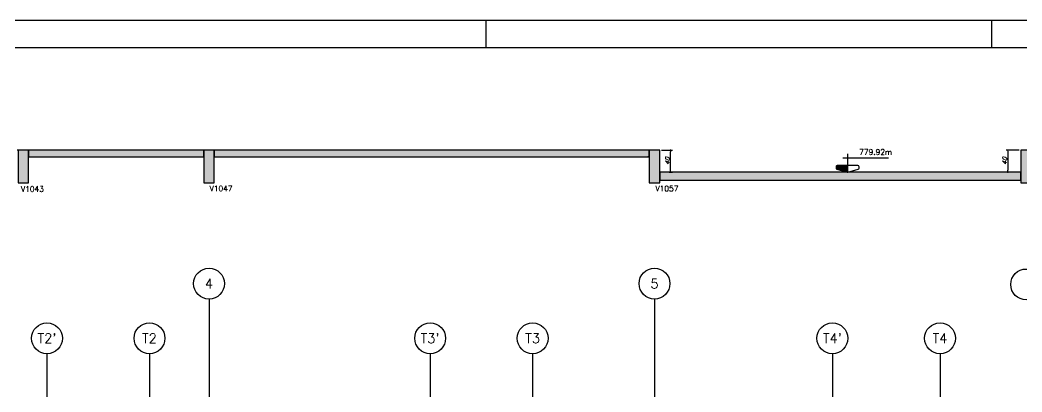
# Model space of a CAD drawing. Extents: x -4723 to 4922, y -2048 to 2452.
# Drawn here: x -555 to 1278, y 1771 to 2452 of the extents above; entities that cross this region are included whole.
import ezdxf
from ezdxf.enums import TextEntityAlignment as Align

# ---------------------------------------------------------------- set-up
doc = ezdxf.new("R2010")
doc.units = 0
doc.header["$LTSCALE"] = 50
doc.header["$MEASUREMENT"] = 0
doc.linetypes.add('EIXO', pattern=[6.8, 6, -0.4, 0, -0.4])
doc.layers.get('0').update_dxf_attribs({"linetype": 'CONTINUOUS'})
doc.layers.get('DEFPOINTS').update_dxf_attribs({"linetype": 'CONTINUOUS'})
for name, color, linetype in [('F-CORTE', 4, 'CONTINUOUS'), ('F-COTAS', 106, 'CONTINUOUS'), ('F-EIXO', 12, 'EIXO'), ('F-MARGEM', 1, 'CONTINUOUS'), ('F-NÍVEL-VISTA', 2, 'CONTINUOUS'), ('F-SOLIDO-CORTE', 71, 'CONTINUOUS'), ('F-TEXTO', 6, 'CONTINUOUS'), ('F-TEXTO-YELLOW', 2, 'CONTINUOUS')]:
    doc.layers.add(name, color=color, linetype=linetype)
doc.styles.add('CP-TEXT-INCL', font='simplex.shx', dxfattribs={"oblique": 20})
doc.styles.add('MCP', font='simplex.shx')
doc.styles.add('ROMANS', font='simplex.shx')
doc.dimstyles.new('CP-COTAS-50', dxfattribs={"dimscale": 0.64, "dimtxt": 12.5, "dimasz": 5, "dimexe": 5, "dimexo": 5, "dimgap": 2.5, "dimtad": 1, "dimdec": 1, "dimdsep": 46, "dimtxsty": 'CP-TEXT-INCL', "dimblk1": 'DOT', "dimblk2": 'DOT', "dimsah": 1, "dimcen": 9, "dimclrd": 256, "dimclre": 256, "dimclrt": 256, "dimadec": 0, "dimazin": 0, "dimtfac": 1, "dimtdec": 1, "dimtmove": 2, "dimatfit": 3, "dimldrblk": 'DOT', "dimfxl": 0, "dimtolj": 1, "dimarcsym": 0})

# ---------------------------------------------------------------- blocks, each defined once
blk = doc.blocks.new('A0-4L_900')
at = {"layer": 'F-MARGEM', "color": 2}
for p, q in [((100.4, 90), (100.4, 89)), ((118.9, 90), (118.9, 89))]:
    blk.add_line(p, q, dxfattribs=at)
blk.add_lwpolyline([(0, 0), (0, 90), (192.9, 90), (192.9, 0)], close=True, dxfattribs=at)
at = {"layer": 'F-MARGEM', "color": 7}
blk.add_lwpolyline([(2.5, 89), (191.9, 89), (191.9, 1), (2.5, 1)], close=True, dxfattribs=at)
blk = doc.blocks.new('*U57')
at = {"layer": 'F-EIXO'}
blk.add_line((0, 0), (0, -2655), dxfattribs=at)
at = {"layer": 'F-EIXO', "color": 2, "linetype": 'Continuous'}
blk.add_circle((0, 28.2), 28.2, dxfattribs=at)
at = {"layer": 'F-TEXTO', "style": 'ROMANS'}
blk.add_attdef('EIXO', text='', height=17.5, rotation=360, dxfattribs=at).set_placement((0, 28.2), align=Align.MIDDLE_CENTER)
blk = doc.blocks.new('*U29')
at = {"layer": 'F-EIXO'}
blk.add_line((0, 0), (0, -2655), dxfattribs=at)
at = {"layer": 'F-EIXO', "color": 2, "linetype": 'Continuous'}
blk.add_circle((0, 28.2), 28.2, dxfattribs=at)
at = {"layer": 'F-TEXTO', "style": 'ROMANS'}
blk.add_attdef('EIXO', text='', height=17.5, rotation=360, dxfattribs=at).set_placement((0, 28.2), align=Align.MIDDLE_CENTER)
blk = doc.blocks.new('*U30')
at = {"layer": 'F-EIXO'}
blk.add_line((0, 0), (0, -2755), dxfattribs=at)
at = {"layer": 'F-EIXO', "color": 2, "linetype": 'Continuous'}
blk.add_circle((0, 28.2072), 28.2072, dxfattribs=at)
at = {"layer": 'F-TEXTO', "style": 'ROMANS'}
blk.add_attdef('EIXO', text='', height=17.5, rotation=360, dxfattribs=at).set_placement((0, 28.2072), align=Align.MIDDLE_CENTER)
blk = doc.blocks.new('*U31')
at = {"layer": 'F-EIXO'}
blk.add_line((0, 0), (0, -2655), dxfattribs=at)
at = {"layer": 'F-EIXO', "color": 2, "linetype": 'Continuous'}
blk.add_circle((0, 28.2), 28.2, dxfattribs=at)
at = {"layer": 'F-TEXTO', "style": 'ROMANS'}
blk.add_attdef('EIXO', text='', height=17.5, rotation=360, dxfattribs=at).set_placement((0, 28.2), align=Align.MIDDLE_CENTER)
blk = doc.blocks.new('*U32')
at = {"layer": 'F-EIXO'}
blk.add_line((0, 0), (0, -2655), dxfattribs=at)
at = {"layer": 'F-EIXO', "color": 2, "linetype": 'Continuous'}
blk.add_circle((0, 28.2), 28.2, dxfattribs=at)
at = {"layer": 'F-TEXTO', "style": 'ROMANS'}
blk.add_attdef('EIXO', text='', height=17.5, rotation=360, dxfattribs=at).set_placement((0, 28.2), align=Align.MIDDLE_CENTER)
blk = doc.blocks.new('*U33')
at = {"layer": 'F-EIXO'}
blk.add_line((0, 0), (0, -2755), dxfattribs=at)
at = {"layer": 'F-EIXO', "color": 2, "linetype": 'Continuous'}
blk.add_circle((0, 28.2072), 28.2072, dxfattribs=at)
at = {"layer": 'F-TEXTO', "style": 'ROMANS'}
blk.add_attdef('EIXO', text='', height=17.5, rotation=360, dxfattribs=at).set_placement((0, 28.2072), align=Align.MIDDLE_CENTER)
blk = doc.blocks.new('*U42')
at = {"layer": 'F-EIXO'}
blk.add_line((0, 0), (0, -2655), dxfattribs=at)
at = {"layer": 'F-EIXO', "color": 2, "linetype": 'Continuous'}
blk.add_circle((0, 28.2), 28.2, dxfattribs=at)
at = {"layer": 'F-TEXTO', "style": 'ROMANS'}
blk.add_attdef('EIXO', text='', height=17.5, rotation=360, dxfattribs=at).set_placement((0, 28.2), align=Align.MIDDLE_CENTER)
blk = doc.blocks.new('*U44')
at = {"layer": 'F-EIXO'}
blk.add_line((0, 0), (0, -2655), dxfattribs=at)
at = {"layer": 'F-EIXO', "color": 2, "linetype": 'Continuous'}
blk.add_circle((0, 28.2), 28.2, dxfattribs=at)
at = {"layer": 'F-TEXTO', "style": 'ROMANS'}
blk.add_attdef('EIXO', text='', height=17.5, rotation=360, dxfattribs=at).set_placement((0, 28.2), align=Align.MIDDLE_CENTER)
blk = doc.blocks.new('*U45')
at = {"layer": 'F-EIXO', "color": 2, "linetype": 'Continuous'}
blk.add_circle((0, 28.2072), 28.2072, dxfattribs=at)
at = {"layer": 'F-TEXTO', "style": 'ROMANS'}
blk.add_attdef('EIXO', text='', height=17.5, rotation=360, dxfattribs=at).set_placement((0, 28.2072), align=Align.MIDDLE_CENTER)
blk = doc.blocks.new('Nível - Vista')
at = {"layer": 'F-NÍVEL-VISTA'}
blk.add_hatch(color=71, dxfattribs=at).paths.add_polyline_path([(0, 0.238), (-0.38, 0.238, 0.414214), (-0.42, 0.198), (-0.42, 0.148, 0.331206), (-0.391, 0.11), (-0.011, 0.002, 0.072993), (0, 0)])
at = {"layer": 'F-NÍVEL-VISTA', "color": 2}
for p, q in [((-0.168, 0.521), (1.493, 0.521)), ((0, 0.67), (0, 0))]:
    blk.add_line(p, q, dxfattribs=at)
blk.add_lwpolyline([(-0.011, 0.002, 0.146769), (0.011, 0.002), (0.391, 0.11, 0.331206), (0.42, 0.148), (0.42, 0.198, 0.414214), (0.38, 0.238), (-0.38, 0.238, 0.414214), (-0.42, 0.198), (-0.42, 0.148, 0.331206), (-0.391, 0.11), (-0.011, 0.002, 0.146769), (0.011, 0.002)], format="xyb", dxfattribs=at)
at = {"layer": 'F-TEXTO', "color": 3, "style": 'MCP'}
for tag, p in [('NÍVEL', (1.026, 0.636)), ('NÍVEL_DETALHE', (1.02, 0.186))]:
    blk.add_attdef(tag, text='', height=0.2, dxfattribs=at).set_placement(p, align=Align.CENTER)
blk = doc.blocks.new('_DOT')
at = {"color": 0, "linetype": 'ByBlock'}
blk.add_line((-0.5, 0), (-1, 0), dxfattribs=at)
at = {"color": 0, "linetype": 'ByBlock', "const_width": 0.5}
blk.add_lwpolyline([(-0.25, 0, 1), (0.25, 0, 1)], format="xyb", close=True, dxfattribs=at)
blk = doc.blocks.new('*D295')
at = {"layer": 'DEFPOINTS', "color": 0, "linetype": 'Continuous', "transparency": 16777216}
for p in [(1276, 2213.662699), (1252, 2173.662699), (1261.757956, 2173.662699)]:
    blk.add_point(p, dxfattribs=at)
at = {"layer": 'F-COTAS', "linetype": 'Continuous', "lineweight": -2, "transparency": 16777216}
for p, q in [((1272.8, 2213.662699), (1248.8, 2213.662699)), ((1252, 2210.462699), (1252, 2176.862699)), ((1258.557956, 2173.662699), (1248.8, 2173.662699))]:
    blk.add_line(p, q, dxfattribs=at)
at = {"layer": 'F-COTAS', "linetype": 'Continuous', "lineweight": -2, "transparency": 16777216, "xscale": 3.2, "yscale": 3.2, "zscale": 3.2}
for p, rotation in [((1252, 2213.662699), 90), ((1252, 2173.662699), 270)]:
    blk.add_blockref('_DOT', p, dxfattribs=dict(at, rotation=rotation))
at = {"layer": 'F-COTAS', "linetype": 'Continuous', "transparency": 16777216, "insert": (1246.4, 2193.662699), "char_height": 8, "attachment_point": 5, "rotation": 90, "style": 'CP-TEXT-INCL'}
blk.add_mtext('\\A1;40', dxfattribs=at)
blk = doc.blocks.new('*D296')
at = {"layer": 'DEFPOINTS', "color": 0, "linetype": 'Continuous', "transparency": 16777216}
for p in [(615, 2213.7), (635, 2213.7), (629.2, 2173.7)]:
    blk.add_point(p, dxfattribs=at)
at = {"layer": 'F-COTAS', "linetype": 'Continuous', "lineweight": -2, "transparency": 16777216}
for p, q in [((618.2, 2213.7), (638.2, 2213.7)), ((635, 2176.9), (635, 2210.5)), ((632.4, 2173.7), (638.2, 2173.7))]:
    blk.add_line(p, q, dxfattribs=at)
at = {"layer": 'F-COTAS', "linetype": 'Continuous', "lineweight": -2, "transparency": 16777216, "xscale": 3.2, "yscale": 3.2, "zscale": 3.2}
for p, rotation in [((635, 2213.7), 90), ((635, 2173.7), 270)]:
    blk.add_blockref('_DOT', p, dxfattribs=dict(at, rotation=rotation))
at = {"layer": 'F-COTAS', "linetype": 'Continuous', "transparency": 16777216, "insert": (629.4, 2193.7), "char_height": 8, "attachment_point": 5, "rotation": 90, "style": 'CP-TEXT-INCL'}
blk.add_mtext('\\A1;40', dxfattribs=at)

msp = doc.modelspace()

# ---------------------------------------------------------------- hatches: boundary and pattern name
at = {"layer": 'F-SOLIDO-CORTE', "linetype": 'Continuous'}
for points in [[(-559, 2189.9155), (-559, 2179.7311), (-559, 2153.6627), (-550.745, 2153.6627), (-543.2251, 2153.6627), (-540, 2153.6627), (-540, 2177.4099), (-540, 2187.5943), (-540, 2213.6627), (-547.5199, 2213.6627), (-550.745, 2213.6627), (-559, 2213.6627)], [(-337.1414, 2213.6627), (-479.113, 2213.6627), (-540, 2213.6627), (-540, 2208.9133), (-540, 2206.8764), (-540, 2201.6627), (-391.1995, 2201.6627), (-337.1414, 2201.6627), (-336.0373, 2201.6627), (-219, 2201.6627), (-219, 2207.2253), (-219, 2209.2462), (-219, 2213.6627), (-336.0373, 2213.6627)], [(-219, 2185.8495), (-219, 2175.7452), (-219, 2153.6627), (-212.0072, 2153.6627), (-203.1997, 2153.6627), (-200, 2153.6627), (-200, 2181.4759), (-200, 2191.5802), (-200, 2213.6627), (-208.8075, 2213.6627), (-212.0072, 2213.6627), (-219, 2213.6627)], [(172.5324, 2213.6627), (62.2068, 2213.6627), (22.1264, 2213.6627), (-95.0949, 2213.6627), (-120.973, 2213.6627), (-136.7904, 2213.6627), (-183.1558, 2213.6627), (-200, 2213.6627), (-200, 2208.1001), (-200, 2206.0792), (-200, 2201.6627), (-160.7693, 2201.6627), (-136.7904, 2201.6627), (-106.206, 2201.6627), (-95.0949, 2201.6627), (22.1264, 2201.6627), (132.452, 2201.6627), (172.5324, 2201.6627), (181.3654, 2201.6627), (226.6346, 2201.6627), (328.863, 2201.6627), (391.348, 2201.6627), (592.2847, 2201.6627), (593.3901, 2201.6627), (593.7918, 2201.6627), (596, 2201.6627), (596, 2207.2253), (596, 2209.2462), (596, 2213.6627), (593.7918, 2213.6627), (592.8564, 2213.6627), (592.2847, 2213.6627), (391.348, 2213.6627), (270.5277, 2213.6627), (226.6346, 2213.6627), (181.3654, 2213.6627)], [(596, 2185.8495), (596, 2175.7452), (596, 2153.6627), (602.9928, 2153.6627), (611.8003, 2153.6627), (615, 2153.6627), (615, 2181.4759), (615, 2191.5802), (615, 2213.6627), (606.1925, 2213.6627), (602.9928, 2213.6627), (596, 2213.6627)], [(1276, 2163.6913), (1276, 2159.1666), (1276, 2153.6627), (1277.7429, 2153.6627), (1293.5672, 2153.6627), (1295, 2153.6627), (1295, 2203.6341), (1295, 2208.1588), (1295, 2213.6627), (1279.1757, 2213.6627), (1277.7429, 2213.6627), (1276, 2213.6627)], [(1261.758, 2173.6627), (880.9381, 2173.6627), (724.7244, 2173.6627), (629.242, 2173.6627), (625.0044, 2173.6627), (623.465, 2173.6627), (615, 2173.6627), (615, 2166.7094), (615, 2164.1833), (615, 2158.6627), (623.465, 2158.6627), (627.0505, 2158.6627), (629.242, 2158.6627), (785.4558, 2158.6627), (880.9381, 2158.6627), (1261.758, 2158.6627), (1272.8829, 2158.6627), (1273.8902, 2158.6627), (1276, 2158.6627), (1276, 2171.1555), (1276, 2172.2867), (1276, 2173.6627), (1273.8902, 2173.6627), (1266.3604, 2173.6627)]]:
    msp.add_hatch(color=256, dxfattribs=at).paths.add_polyline_path(points, flags=16)

# ---------------------------------------------------------------- linework, layer by layer
at = {"layer": 'F-CORTE', "linetype": 'Continuous'}
for points in [[(172.5324, 2213.6627), (-200, 2213.6627), (-208.8075, 2213.6627), (-212.0072, 2213.6627), (-219, 2213.6627), (-337.1414, 2213.6627), (-540, 2213.6627), (-547.5199, 2213.6627), (-550.745, 2213.6627), (-559, 2213.6627), (-560.3034, 2213.6627)], [(-559, 2153.6627), (-550.745, 2153.6627), (-543.2251, 2153.6627), (-540, 2153.6627), (-540, 2177.4099), (-540, 2187.5943), (-540, 2201.6627), (-391.1995, 2201.6627), (-337.1414, 2201.6627), (-336.0373, 2201.6627), (-219, 2201.6627), (-219, 2185.8495), (-219, 2153.6627), (-212.0072, 2153.6627), (-203.1997, 2153.6627), (-200, 2153.6627), (-200, 2181.4759), (-200, 2191.5802), (-200, 2201.6627), (-160.7693, 2201.6627), (-136.7904, 2201.6627), (-106.206, 2201.6627), (-95.0949, 2201.6627), (22.1264, 2201.6627), (132.452, 2201.6627), (172.5324, 2201.6627), (181.3654, 2201.6627), (226.6346, 2201.6627), (328.863, 2201.6627), (391.348, 2201.6627), (592.2847, 2201.6627), (593.3901, 2201.6627)], [(1261.758, 2173.6627), (615, 2173.6627), (615, 2181.4759), (615, 2191.5802), (615, 2213.6627), (606.1925, 2213.6627), (602.9928, 2213.6627), (596, 2213.6627), (172.5324, 2213.6627)], [(593.7918, 2201.6627), (593.3901, 2201.6627)], [(593.7918, 2201.6627), (596, 2201.6627), (596, 2185.8495), (596, 2153.6627), (602.9928, 2153.6627), (611.8003, 2153.6627), (615, 2153.6627), (615, 2158.6627), (623.465, 2158.6627), (627.0505, 2158.6627), (629.242, 2158.6627)], [(629.242, 2158.6627), (785.4558, 2158.6627), (880.9381, 2158.6627), (1261.758, 2158.6627), (1272.8829, 2158.6627), (1273.8902, 2158.6627), (1276, 2158.6627), (1276, 2153.6627), (1277.7429, 2153.6627), (1293.5672, 2153.6627), (1295, 2153.6627), (1295, 2201.6627), (1304.1614, 2201.6627), (1304.991, 2201.6627), (1306, 2201.6627), (1430.3092, 2201.6627), (1506.2906, 2201.6627), (1603.2027, 2201.6627), (1638.4101, 2201.6627), (1910.5769, 2201.6627), (2012.095, 2201.6627), (2048.9758, 2201.6627), (2051, 2201.6627)], [(2582.5, 2213.6627), (2582.5, 2213.6627), (2569.1533, 2213.6627), (2565.1316, 2213.6627), (2557.5, 2213.6627), (2070, 2213.6627), (2061.1925, 2213.6627), (2057.9928, 2213.6627), (2051, 2213.6627), (1506.2906, 2213.6627), (1295, 2213.6627), (1279.1757, 2213.6627), (1277.7429, 2213.6627), (1276, 2213.6627), (1276, 2173.6627), (1261.758, 2173.6627)]]:
    msp.add_lwpolyline(points, dxfattribs=at)
at = {"layer": 'F-SOLIDO-CORTE', "linetype": 'Continuous'}
for points in [[(-559, 2189.91553), (-559, 2179.73114), (-559, 2153.6627), (-550.745, 2153.6627), (-543.22506, 2153.6627), (-540, 2153.6627), (-540, 2177.40987), (-540, 2187.59426), (-540, 2213.6627), (-547.51994, 2213.6627), (-550.745, 2213.6627), (-559, 2213.6627), (-559, 2189.91553)], [(-337.14138, 2213.6627), (-479.11299, 2213.6627), (-540, 2213.6627), (-540, 2208.91326), (-540, 2206.87639), (-540, 2201.6627), (-391.19948, 2201.6627), (-337.14138, 2201.6627), (-336.03725, 2201.6627), (-219, 2201.6627), (-219, 2207.22534), (-219, 2209.2462), (-219, 2213.6627), (-336.03725, 2213.6627), (-337.14138, 2213.6627)], [(-219, 2185.84952), (-219, 2175.7452), (-219, 2153.6627), (-212.00721, 2153.6627), (-203.1997, 2153.6627), (-200, 2153.6627), (-200, 2181.47588), (-200, 2191.5802), (-200, 2213.6627), (-208.80751, 2213.6627), (-212.00721, 2213.6627), (-219, 2213.6627), (-219, 2185.84952)], [(172.53244, 2213.6627), (62.20682, 2213.6627), (22.12636, 2213.6627), (-95.09492, 2213.6627), (-120.97298, 2213.6627), (-136.7904, 2213.6627), (-183.1558, 2213.6627), (-200, 2213.6627), (-200, 2208.10006), (-200, 2206.0792), (-200, 2201.6627), (-160.76933, 2201.6627), (-136.7904, 2201.6627), (-106.206, 2201.6627), (-95.09492, 2201.6627), (22.12636, 2201.6627), (132.45197, 2201.6627), (172.53244, 2201.6627), (181.36544, 2201.6627), (226.63456, 2201.6627), (328.86303, 2201.6627), (391.34802, 2201.6627), (592.28468, 2201.6627), (593.39015, 2201.6627), (593.79175, 2201.6627), (596, 2201.6627), (596, 2207.22534), (596, 2209.2462), (596, 2213.6627), (593.79175, 2213.6627), (592.8564, 2213.6627), (592.28468, 2213.6627), (391.34802, 2213.6627), (270.52768, 2213.6627), (226.63456, 2213.6627), (181.36544, 2213.6627), (172.53244, 2213.6627)], [(596, 2185.84952), (596, 2175.7452), (596, 2153.6627), (602.99279, 2153.6627), (611.8003, 2153.6627), (615, 2153.6627), (615, 2181.47588), (615, 2191.5802), (615, 2213.6627), (606.19249, 2213.6627), (602.99279, 2213.6627), (596, 2213.6627), (596, 2185.84952)], [(1276, 2163.69132), (1276, 2159.16655), (1276, 2153.6627), (1277.74289, 2153.6627), (1293.56716, 2153.6627), (1295, 2153.6627), (1295, 2203.63408), (1295, 2208.15884), (1295, 2213.6627), (1279.17573, 2213.6627), (1277.74289, 2213.6627), (1276, 2213.6627), (1276, 2163.69132)], [(1261.75796, 2173.6627), (880.93808, 2173.6627), (724.72438, 2173.6627), (629.24204, 2173.6627), (625.00445, 2173.6627), (623.46496, 2173.6627), (615, 2173.6627), (615, 2166.7094), (615, 2164.18332), (615, 2158.6627), (623.46496, 2158.6627), (627.05047, 2158.6627), (629.24204, 2158.6627), (785.45575, 2158.6627), (880.93808, 2158.6627), (1261.75796, 2158.6627), (1272.88286, 2158.6627), (1273.89019, 2158.6627), (1276, 2158.6627), (1276, 2171.15554), (1276, 2172.28674), (1276, 2173.6627), (1273.89019, 2173.6627), (1266.36039, 2173.6627), (1261.75796, 2173.6627)]]:
    msp.add_lwpolyline(points, dxfattribs=at)

# ---------------------------------------------------------------- block references
at = {"layer": 'F-EIXO', "linetype": 'Continuous'}
for name, p, values in [('*U33', (-209.5, 1941.3568), {'EIXO': '4'}), ('*U30', (605.5, 1941.3568), {'EIXO': '5'}), ('*U29', (-506, 1841.3568), {'EIXO': "T2'"}), ('*U32', (-318.5, 1841.3568), {'EIXO': 'T2'}), ('*U57', (195, 1841.3568), {'EIXO': "T3'"}), ('*U31', (382.5, 1841.3568), {'EIXO': 'T3'}), ('*U42', (931, 1841.3568), {'EIXO': "T4'"}), ('*U44', (1128, 1841.3568), {'EIXO': 'T4'})]:
    msp.add_blockref(name, p, dxfattribs=at).add_auto_attribs(values)
msp.add_blockref('*U45', (1285.5, 1939.842), dxfattribs=at)
at = {"layer": 'F-MARGEM', "linetype": 'Continuous', "xscale": 50, "yscale": 50, "zscale": 50}
msp.add_blockref('A0-4L_900', (-4722.80491, -2048.15543), dxfattribs=at)
at = {"layer": 'F-NÍVEL-VISTA', "xscale": 50, "yscale": 50, "zscale": 50}
msp.add_blockref('Nível - Vista', (958.75418, 2173.57835), dxfattribs=at).add_auto_attribs({'NÍVEL': '779.92m'})

# ---------------------------------------------------------------- texts
at = {"layer": 'F-TEXTO-YELLOW', "linetype": 'Continuous', "style": 'MCP'}
for s, p in [('V1043', (-553.6737, 2137.56903)), ('V1047', (-208.55304, 2138.5923)), ('V1057', (607.22874, 2138.52714))]:
    msp.add_text(s, height=10, dxfattribs=at).set_placement(p)

# ---------------------------------------------------------------- dimensions: what is measured, and where the dimension line sits
at = {"layer": 'F-COTAS', "linetype": 'Continuous'}
for base, p1, p2, picture, middle in [((635, 2213.6627), (629.24204, 2173.6627), (615, 2213.6627), '*D296', (629.4, 2193.6627)), ((1252, 2173.6627), (1276, 2213.6627), (1261.75796, 2173.6627), '*D295', (1246.4, 2193.6627))]:
    dim = msp.add_linear_dim(base=base, p1=p1, p2=p2, angle=90, dimstyle='CP-COTAS-50', dxfattribs=at)
    dim.commit()
    dim.dimension.update_dxf_attribs({"geometry": picture, "text_midpoint": middle})

doc.saveas('drawing.dxf')
